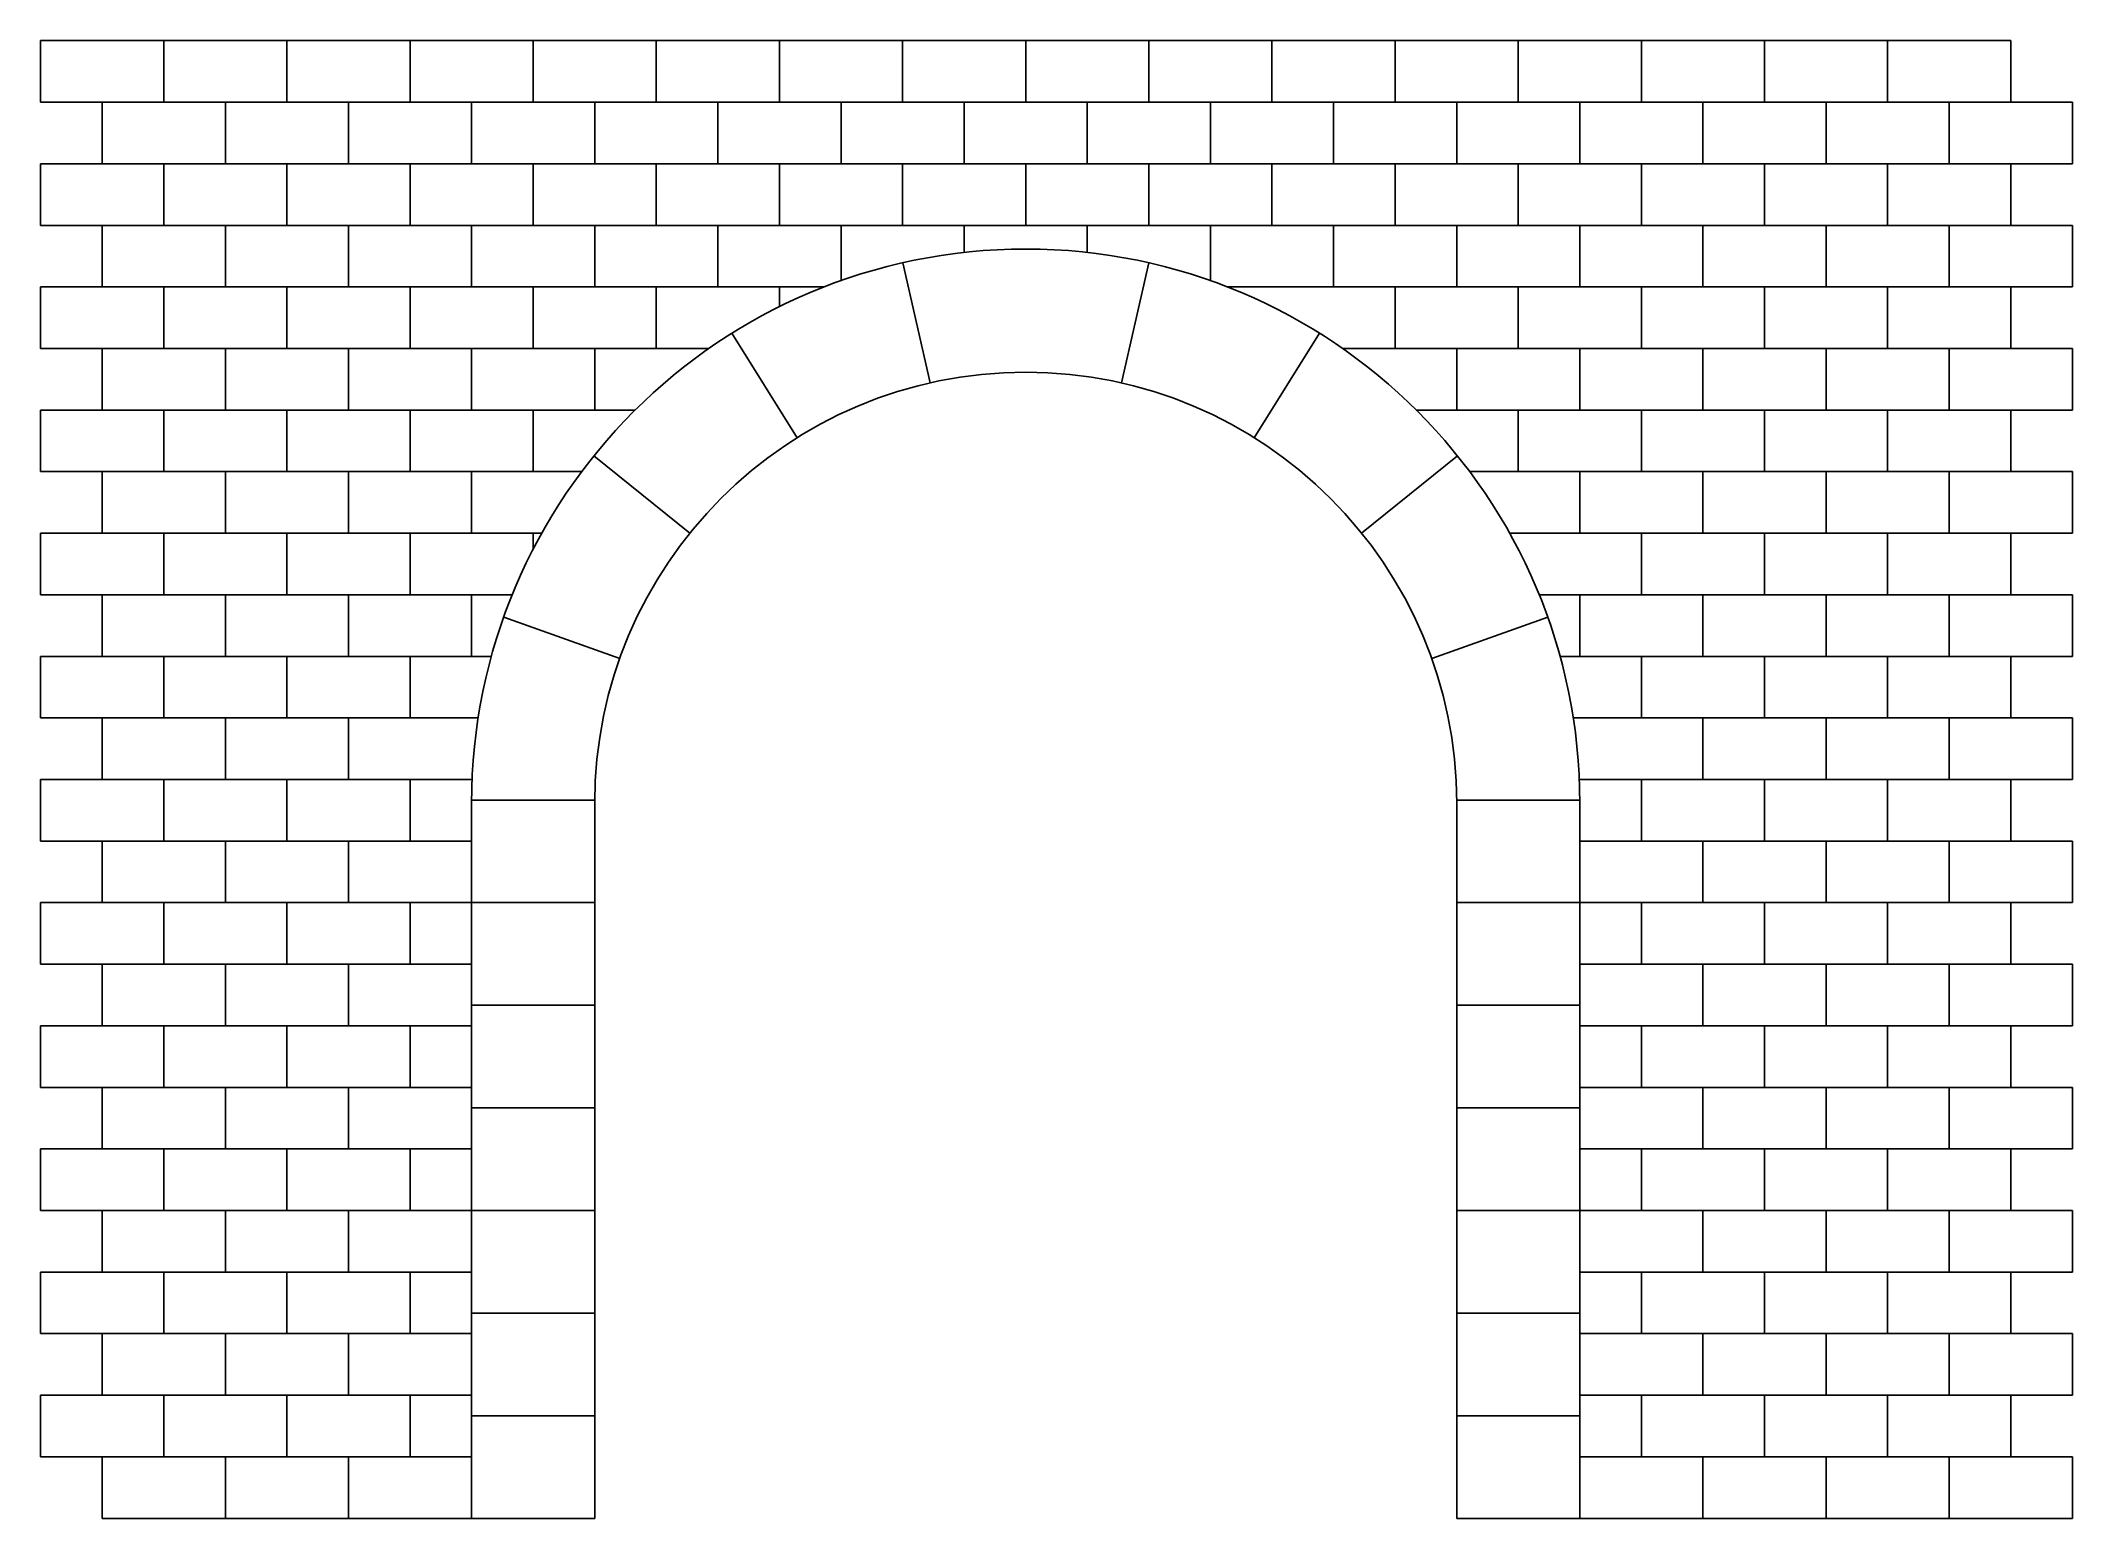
# Model space of a CAD drawing. Header units: inches. Extents: x 32.94 to 42.84, y 10.33 to 17.53.
import ezdxf

# ---------------------------------------------------------------- set-up
doc = ezdxf.new("R2010")
doc.units = ezdxf.units.IN
doc.header["$MEASUREMENT"] = 0

msp = doc.modelspace()

# ---------------------------------------------------------------- linework, layer by layer
for p, q in [((33.5387, 17.5264), (32.9387, 17.5264)), ((32.9387, 17.5264), (32.9387, 17.2264)), ((34.1387, 17.5264), (33.5387, 17.5264)), ((33.5387, 17.5264), (33.5387, 17.2264)), ((34.1387, 17.5264), (34.1387, 17.2264)), ((34.7387, 17.5264), (34.1387, 17.5264)), ((35.3387, 17.5264), (34.7387, 17.5264)), ((34.7387, 17.5264), (34.7387, 17.2264)), ((35.3387, 17.5264), (35.3387, 17.2264)), ((35.9387, 17.5264), (35.3387, 17.5264)), ((35.9387, 17.5264), (35.9387, 17.2264)), ((36.5387, 17.5264), (35.9387, 17.5264)), ((36.5387, 17.5264), (36.5387, 17.2264)), ((37.1387, 17.5264), (36.5387, 17.5264)), ((37.1387, 17.5264), (37.1387, 17.2264)), ((37.7387, 17.5264), (37.1387, 17.5264)), ((37.7387, 17.5264), (37.7387, 17.2264)), ((38.3387, 17.5264), (37.7387, 17.5264)), ((38.3387, 17.5264), (38.3387, 17.2264)), ((38.9387, 17.5264), (38.3387, 17.5264)), ((38.9387, 17.5264), (38.9387, 17.2264)), ((39.5387, 17.5264), (38.9387, 17.5264)), ((39.5387, 17.5264), (39.5387, 17.2264)), ((40.1387, 17.5264), (39.5387, 17.5264)), ((40.1387, 17.5264), (40.1387, 17.2264)), ((40.7387, 17.5264), (40.1387, 17.5264)), ((40.7387, 17.5264), (40.7387, 17.2264)), ((41.3387, 17.5264), (40.7387, 17.5264)), ((41.3387, 17.5264), (41.3387, 17.2264)), ((41.9387, 17.5264), (41.3387, 17.5264)), ((41.9387, 17.5264), (41.9387, 17.2264)), ((42.5387, 17.5264), (41.9387, 17.5264)), ((42.5387, 17.5264), (42.5387, 17.2264)), ((33.5387, 17.2264), (32.9387, 17.2264)), ((33.8387, 17.2264), (33.2387, 17.2264)), ((33.2387, 17.2264), (33.2387, 16.9264)), ((34.1387, 17.2264), (33.5387, 17.2264)), ((34.4387, 17.2264), (33.8387, 17.2264)), ((33.8387, 17.2264), (33.8387, 16.9264)), ((34.4387, 17.2264), (34.4387, 16.9264)), ((34.7387, 17.2264), (34.4387, 17.2264)), ((35.3387, 17.2264), (34.7387, 17.2264)), ((35.0387, 16.9264), (35.0387, 17.2264)), ((35.9387, 17.2264), (35.3387, 17.2264)), ((35.6387, 16.9264), (35.6387, 17.2264)), ((36.5387, 17.2264), (35.9387, 17.2264)), ((36.2387, 17.2264), (36.2387, 16.9264)), ((37.1387, 17.2264), (36.5387, 17.2264)), ((36.8387, 17.2264), (36.8387, 16.9264)), ((37.7387, 17.2264), (37.1387, 17.2264)), ((37.4387, 17.2264), (37.4387, 16.9264)), ((38.3387, 17.2264), (37.7387, 17.2264)), ((38.0387, 17.2264), (38.0387, 16.9264)), ((38.9387, 17.2264), (38.3387, 17.2264)), ((38.6387, 17.2264), (38.6387, 16.9264)), ((39.5387, 17.2264), (38.9387, 17.2264)), ((39.2387, 17.2264), (39.2387, 16.9264)), ((40.1387, 17.2264), (39.5387, 17.2264)), ((39.8387, 17.2264), (39.8387, 16.9264)), ((40.7387, 17.2264), (40.1387, 17.2264)), ((41.0387, 17.2264), (40.4387, 17.2264)), ((40.4387, 17.2264), (40.4387, 16.9264)), ((41.3387, 17.2264), (40.7387, 17.2264)), ((41.6387, 17.2264), (41.0387, 17.2264)), ((41.0387, 17.2264), (41.0387, 16.9264)), ((41.9387, 17.2264), (41.3387, 17.2264)), ((41.6387, 17.2264), (41.6387, 16.9264)), ((42.2387, 17.2264), (41.6387, 17.2264)), ((42.5387, 17.2264), (41.9387, 17.2264)), ((42.2387, 17.2264), (42.2387, 16.9264)), ((42.8387, 17.2264), (42.2387, 17.2264)), ((42.8387, 16.9264), (42.8387, 17.2264)), ((33.5387, 16.9264), (32.9387, 16.9264)), ((32.9387, 16.9264), (32.9387, 16.6264)), ((34.1387, 16.9264), (33.5387, 16.9264)), ((33.5387, 16.9264), (33.5387, 16.6264)), ((34.1387, 16.9264), (34.1387, 16.6264)), ((34.7387, 16.9264), (34.1387, 16.9264)), ((35.3387, 16.9264), (34.7387, 16.9264)), ((34.7387, 16.6264), (34.7387, 16.9264)), ((35.3387, 16.9264), (35.3387, 16.6264)), ((35.9387, 16.9264), (35.3387, 16.9264)), ((35.9387, 16.9264), (35.9387, 16.6264)), ((36.5387, 16.9264), (35.9387, 16.9264)), ((36.5387, 16.9264), (36.5387, 16.6264)), ((37.1387, 16.9264), (36.5387, 16.9264)), ((37.1387, 16.9264), (37.1387, 16.6264)), ((37.7387, 16.9264), (37.1387, 16.9264)), ((37.7387, 16.9264), (37.7387, 16.6264)), ((38.0387, 16.9264), (37.7387, 16.9264)), ((38.6387, 16.9264), (38.0387, 16.9264)), ((38.3387, 16.9264), (38.3387, 16.6264)), ((39.2387, 16.9264), (38.6387, 16.9264)), ((38.9387, 16.9264), (38.9387, 16.6264)), ((39.8387, 16.9264), (39.2387, 16.9264)), ((39.5387, 16.9264), (39.5387, 16.6264)), ((40.4387, 16.9264), (39.8387, 16.9264)), ((40.1387, 16.9264), (40.1387, 16.6264)), ((41.0387, 16.9264), (40.4387, 16.9264)), ((41.3387, 16.9264), (40.7387, 16.9264)), ((40.7387, 16.9264), (40.7387, 16.6264)), ((41.6387, 16.9264), (41.0387, 16.9264)), ((41.9387, 16.9264), (41.3387, 16.9264)), ((41.3387, 16.9264), (41.3387, 16.6264)), ((41.9387, 16.9264), (41.9387, 16.6264)), ((42.2387, 16.9264), (41.9387, 16.9264)), ((42.8387, 16.9264), (42.2387, 16.9264)), ((42.8387, 16.9264), (42.5387, 16.9264)), ((42.5387, 16.9264), (42.5387, 16.6264)), ((33.5387, 16.6264), (32.9387, 16.6264)), ((33.8387, 16.6264), (33.2387, 16.6264)), ((33.2387, 16.6264), (33.2387, 16.3264)), ((34.1387, 16.6264), (33.5387, 16.6264)), ((34.4387, 16.6264), (33.8387, 16.6264)), ((33.8387, 16.6264), (33.8387, 16.3264)), ((34.4387, 16.6264), (34.4387, 16.3264)), ((34.7387, 16.6264), (34.4387, 16.6264)), ((35.3387, 16.6264), (34.7387, 16.6264)), ((35.0387, 16.3264), (35.0387, 16.6264)), ((35.9387, 16.6264), (35.3387, 16.6264)), ((35.6387, 16.3264), (35.6387, 16.6264)), ((36.5387, 16.6264), (35.9387, 16.6264)), ((36.2387, 16.6264), (36.2387, 16.3264)), ((37.1387, 16.6264), (36.5387, 16.6264)), ((36.8387, 16.6264), (36.8387, 16.3566)), ((37.7387, 16.6264), (37.1387, 16.6264)), ((37.4387, 16.6264), (37.4387, 16.4943)), ((38.3387, 16.6264), (37.7387, 16.6264)), ((38.0387, 16.6264), (38.0387, 16.4943)), ((38.9387, 16.6264), (38.3387, 16.6264)), ((38.6387, 16.6264), (38.6387, 16.3566)), ((39.5387, 16.6264), (38.9387, 16.6264)), ((39.2387, 16.3264), (39.2387, 16.6264)), ((40.1387, 16.6264), (39.5387, 16.6264)), ((39.8387, 16.3264), (39.8387, 16.6264)), ((40.7387, 16.6264), (40.1387, 16.6264)), ((41.0387, 16.6264), (40.4387, 16.6264)), ((40.4387, 16.6264), (40.4387, 16.3264)), ((41.6387, 16.6264), (41.0387, 16.6264)), ((41.0387, 16.6264), (41.0387, 16.3264)), ((41.6387, 16.6264), (41.6387, 16.3264)), ((42.2387, 16.6264), (41.6387, 16.6264)), ((42.2387, 16.3264), (42.2387, 16.6264)), ((42.8387, 16.6264), (42.2387, 16.6264)), ((42.8387, 16.3264), (42.8387, 16.6264)), ((37.2724, 15.8586), (37.1392, 16.4437)), ((38.205, 15.8586), (38.3382, 16.4437)), ((33.5387, 16.3264), (32.9387, 16.3264)), ((32.9387, 16.3264), (32.9387, 16.0264)), ((34.1387, 16.3264), (33.5387, 16.3264)), ((33.5387, 16.3264), (33.5387, 16.0264)), ((34.1387, 16.3264), (34.1387, 16.0264)), ((34.7387, 16.3264), (34.1387, 16.3264)), ((35.3387, 16.3264), (34.7387, 16.3264)), ((34.7387, 16.0264), (34.7387, 16.3264)), ((35.3387, 16.3264), (35.3387, 16.0264)), ((35.9387, 16.3264), (35.3387, 16.3264)), ((35.9387, 16.3264), (35.9387, 16.0264)), ((36.5387, 16.3264), (35.9387, 16.3264)), ((36.5387, 16.3264), (36.5387, 16.2297)), ((36.7573, 16.3264), (36.5387, 16.3264)), ((39.2387, 16.3264), (38.7201, 16.3264)), ((39.8387, 16.3264), (39.2387, 16.3264)), ((39.5387, 16.3264), (39.5387, 16.0264)), ((40.4387, 16.3264), (39.8387, 16.3264)), ((40.1387, 16.3264), (40.1387, 16.0264)), ((41.0387, 16.3264), (40.4387, 16.3264)), ((41.3387, 16.3264), (40.7387, 16.3264)), ((40.7387, 16.3264), (40.7387, 16.0264)), ((41.6387, 16.3264), (41.0387, 16.3264)), ((41.9387, 16.3264), (41.3387, 16.3264)), ((41.3387, 16.3264), (41.3387, 16.0264)), ((41.9387, 16.3264), (41.9387, 16.0264)), ((42.2387, 16.3264), (41.9387, 16.3264)), ((42.8387, 16.3264), (42.2387, 16.3264)), ((42.8387, 16.3264), (42.5387, 16.3264)), ((42.5387, 16.3264), (42.5387, 16.0264)), ((36.6253, 15.5916), (36.3072, 16.1004)), ((38.8521, 15.5916), (39.1702, 16.1004)), ((33.5387, 16.0264), (32.9387, 16.0264)), ((33.8387, 16.0264), (33.2387, 16.0264)), ((33.2387, 16.0264), (33.2387, 15.7264)), ((34.1387, 16.0264), (33.5387, 16.0264)), ((34.4387, 16.0264), (33.8387, 16.0264)), ((33.8387, 16.0264), (33.8387, 15.7264)), ((34.4387, 16.0264), (34.4387, 15.7264)), ((34.7387, 16.0264), (34.4387, 16.0264)), ((35.3387, 16.0264), (34.7387, 16.0264)), ((35.0387, 15.7264), (35.0387, 16.0264)), ((35.9387, 16.0264), (35.3387, 16.0264)), ((35.6387, 16.0264), (35.6387, 15.7264)), ((36.1952, 16.0264), (35.9387, 16.0264)), ((39.8387, 16.0264), (39.2822, 16.0264)), ((40.4387, 16.0264), (39.8387, 16.0264)), ((39.8387, 15.7264), (39.8387, 16.0264)), ((41.0387, 16.0264), (40.4387, 16.0264)), ((40.4387, 16.0264), (40.4387, 15.7264)), ((41.6387, 16.0264), (41.0387, 16.0264)), ((41.0387, 16.0264), (41.0387, 15.7264)), ((41.6387, 16.0264), (41.6387, 15.7264)), ((42.2387, 16.0264), (41.6387, 16.0264)), ((42.2387, 15.7264), (42.2387, 16.0264)), ((42.8387, 16.0264), (42.2387, 16.0264)), ((42.8387, 15.7264), (42.8387, 16.0264)), ((33.5387, 15.7264), (32.9387, 15.7264)), ((32.9387, 15.7264), (32.9387, 15.4264)), ((34.1387, 15.7264), (33.5387, 15.7264)), ((33.5387, 15.7264), (33.5387, 15.4264)), ((34.1387, 15.7264), (34.1387, 15.4264)), ((34.7387, 15.7264), (34.1387, 15.7264)), ((35.3387, 15.7264), (34.7387, 15.7264)), ((34.7387, 15.4264), (34.7387, 15.7264)), ((35.3387, 15.7264), (35.3387, 15.4264)), ((35.8357, 15.7264), (35.3387, 15.7264)), ((39.8387, 15.7264), (39.6417, 15.7264)), ((40.4387, 15.7264), (39.8387, 15.7264)), ((40.1387, 15.7264), (40.1387, 15.4264)), ((41.0387, 15.7264), (40.4387, 15.7264)), ((41.3387, 15.7264), (40.7387, 15.7264)), ((40.7387, 15.7264), (40.7387, 15.4264)), ((41.6387, 15.7264), (41.0387, 15.7264)), ((41.9387, 15.7264), (41.3387, 15.7264)), ((41.3387, 15.7264), (41.3387, 15.4264)), ((41.9387, 15.7264), (41.9387, 15.4264)), ((42.2387, 15.7264), (41.9387, 15.7264)), ((42.8387, 15.7264), (42.2387, 15.7264)), ((42.8387, 15.7264), (42.5387, 15.7264)), ((42.5387, 15.7264), (42.5387, 15.4264)), ((36.102, 15.1268), (35.6343, 15.5027)), ((39.3754, 15.1268), (39.8431, 15.5027)), ((33.5387, 15.4264), (32.9387, 15.4264)), ((33.8387, 15.4264), (33.2387, 15.4264)), ((33.2387, 15.4264), (33.2387, 15.1264)), ((34.1387, 15.4264), (33.5387, 15.4264)), ((34.4387, 15.4264), (33.8387, 15.4264)), ((33.8387, 15.4264), (33.8387, 15.1264)), ((34.4387, 15.4264), (34.4387, 15.1264)), ((34.7387, 15.4264), (34.4387, 15.4264)), ((35.3387, 15.4264), (34.7387, 15.4264)), ((35.0387, 15.1264), (35.0387, 15.4264)), ((35.5752, 15.4264), (35.3387, 15.4264)), ((40.4387, 15.4264), (39.9022, 15.4264)), ((41.0387, 15.4264), (40.4387, 15.4264)), ((40.4387, 15.4264), (40.4387, 15.1264)), ((41.6387, 15.4264), (41.0387, 15.4264)), ((41.0387, 15.4264), (41.0387, 15.1264)), ((41.6387, 15.4264), (41.6387, 15.1264)), ((42.2387, 15.4264), (41.6387, 15.4264)), ((42.2387, 15.1264), (42.2387, 15.4264)), ((42.8387, 15.4264), (42.2387, 15.4264)), ((42.8387, 15.1264), (42.8387, 15.4264)), ((33.5387, 15.1264), (32.9387, 15.1264)), ((32.9387, 15.1264), (32.9387, 14.8264)), ((34.1387, 15.1264), (33.5387, 15.1264)), ((33.5387, 15.1264), (33.5387, 14.8264)), ((34.1387, 15.1264), (34.1387, 14.8264)), ((34.7387, 15.1264), (34.1387, 15.1264)), ((35.3387, 15.1264), (34.7387, 15.1264)), ((34.7387, 14.8264), (34.7387, 15.1264)), ((35.3387, 15.1264), (35.3387, 15.048)), ((35.3387, 15.1264), (35.3807, 15.1264)), ((40.4387, 15.1264), (40.0966, 15.1264)), ((41.0387, 15.1264), (40.4387, 15.1264)), ((41.3387, 15.1264), (40.7387, 15.1264)), ((40.7387, 15.1264), (40.7387, 14.8264)), ((41.6387, 15.1264), (41.0387, 15.1264)), ((41.9387, 15.1264), (41.3387, 15.1264)), ((41.3387, 15.1264), (41.3387, 14.8264)), ((41.9387, 15.1264), (41.9387, 14.8264)), ((42.2387, 15.1264), (41.9387, 15.1264)), ((42.8387, 15.1264), (42.2387, 15.1264)), ((42.8387, 15.1264), (42.5387, 15.1264)), ((42.5387, 15.1264), (42.5387, 14.8264)), ((33.5387, 14.8264), (32.9387, 14.8264)), ((33.8387, 14.8264), (33.2387, 14.8264)), ((33.2387, 14.8264), (33.2387, 14.5264)), ((34.1387, 14.8264), (33.5387, 14.8264)), ((34.4387, 14.8264), (33.8387, 14.8264)), ((33.8387, 14.8264), (33.8387, 14.5264)), ((34.4387, 14.8264), (34.4387, 14.5264)), ((34.4387, 14.8264), (35.0387, 14.8264)), ((35.2369, 14.8264), (34.7387, 14.8264)), ((35.0387, 14.8264), (35.0387, 14.5264)), ((40.4387, 14.8264), (40.2405, 14.8264)), ((41.0387, 14.8264), (40.4387, 14.8264)), ((40.4387, 14.8264), (40.4387, 14.5264)), ((41.6387, 14.8264), (41.0387, 14.8264)), ((41.0387, 14.8264), (41.0387, 14.5264)), ((41.6387, 14.8264), (41.6387, 14.5264)), ((42.2387, 14.8264), (41.6387, 14.8264)), ((42.2387, 14.5264), (42.2387, 14.8264)), ((42.8387, 14.8264), (42.2387, 14.8264)), ((42.8387, 14.5264), (42.8387, 14.8264)), ((35.7604, 14.5157), (35.1952, 14.7171)), ((39.7169, 14.5157), (40.2822, 14.7171)), ((33.5387, 14.5264), (32.9387, 14.5264)), ((32.9387, 14.5264), (32.9387, 14.2264)), ((34.1387, 14.5264), (33.5387, 14.5264)), ((33.5387, 14.5264), (33.5387, 14.2264)), ((34.1387, 14.5264), (34.1387, 14.2264)), ((34.7387, 14.5264), (34.1387, 14.5264)), ((34.7387, 14.5264), (34.7387, 14.2264)), ((35.0387, 14.5264), (34.7387, 14.5264)), ((35.0387, 14.5264), (35.1352, 14.5264)), ((40.4387, 14.5264), (40.3422, 14.5264)), ((41.0387, 14.5264), (40.4387, 14.5264)), ((41.3387, 14.5264), (40.7387, 14.5264)), ((40.7387, 14.5264), (40.7387, 14.2264)), ((41.6387, 14.5264), (41.0387, 14.5264)), ((41.9387, 14.5264), (41.3387, 14.5264)), ((41.3387, 14.5264), (41.3387, 14.2264)), ((41.9387, 14.5264), (41.9387, 14.2264)), ((42.5387, 14.5264), (41.9387, 14.5264)), ((42.8387, 14.5264), (42.2387, 14.5264)), ((42.5387, 14.2264), (42.5387, 14.5264)), ((42.8387, 14.5264), (42.5387, 14.5264)), ((33.5387, 14.2264), (32.9387, 14.2264)), ((33.8387, 14.2264), (33.2387, 14.2264)), ((33.2387, 14.2264), (33.2387, 13.9264)), ((34.1387, 14.2264), (33.5387, 14.2264)), ((34.4387, 14.2264), (33.8387, 14.2264)), ((33.8387, 14.2264), (33.8387, 13.9264)), ((35.0708, 14.2264), (34.4387, 14.2264)), ((34.4387, 14.2264), (34.4387, 13.9264)), ((40.4387, 14.2264), (40.4066, 14.2264)), ((41.0387, 14.2264), (40.4387, 14.2264)), ((41.6387, 14.2264), (41.0387, 14.2264)), ((41.0387, 14.2264), (41.0387, 13.9264)), ((41.6387, 14.2264), (41.6387, 13.9264)), ((42.2387, 14.2264), (41.6387, 14.2264)), ((42.5387, 14.2264), (41.9387, 14.2264)), ((42.2387, 14.2264), (42.2387, 13.9264)), ((42.5387, 14.2264), (42.2387, 14.2264)), ((42.8387, 14.2264), (42.2387, 14.2264)), ((42.5387, 14.2264), (42.2387, 14.2264)), ((42.8387, 13.9264), (42.8387, 14.2264)), ((33.5387, 13.9264), (32.9387, 13.9264)), ((32.9387, 13.9264), (32.9387, 13.6264)), ((34.1387, 13.9264), (33.5387, 13.9264)), ((33.5387, 13.9264), (33.5387, 13.6264)), ((34.1387, 13.9264), (34.1387, 13.6264)), ((34.7387, 13.9264), (34.1387, 13.9264)), ((34.7387, 13.9264), (34.7387, 13.6264)), ((35.0412, 13.9264), (34.7387, 13.9264)), ((41.0387, 13.9264), (40.4387, 13.9264)), ((41.3387, 13.9264), (40.7387, 13.9264)), ((40.7387, 13.9264), (40.7387, 13.6264)), ((41.6387, 13.9264), (41.0387, 13.9264)), ((41.9387, 13.9264), (41.3387, 13.9264)), ((41.3387, 13.9264), (41.3387, 13.6264)), ((42.5708, 13.9264), (41.9387, 13.9264)), ((41.9387, 13.9264), (41.9387, 13.6264)), ((42.5387, 13.9264), (41.9387, 13.9264)), ((42.8387, 13.9264), (42.2387, 13.9264)), ((42.8387, 13.9264), (42.5387, 13.9264)), ((42.5387, 13.6264), (42.5387, 13.9264)), ((35.6388, 13.8264), (35.0387, 13.8264)), ((35.0387, 13.8111), (35.0387, 10.3264)), ((35.6387, 13.8111), (35.6387, 10.3264)), ((39.8386, 13.8264), (40.4387, 13.8264)), ((39.8387, 13.8111), (39.8387, 10.3264)), ((40.4387, 13.8111), (40.4387, 10.3264)), ((33.5387, 13.6264), (32.9387, 13.6264)), ((33.8387, 13.6264), (33.2387, 13.6264)), ((33.2387, 13.6264), (33.2387, 13.3264)), ((34.1387, 13.6264), (33.5387, 13.6264)), ((34.4387, 13.6264), (33.8387, 13.6264)), ((33.8387, 13.6264), (33.8387, 13.3264)), ((35.0387, 13.6264), (34.4387, 13.6264)), ((34.4387, 13.6264), (34.4387, 13.3264)), ((41.0387, 13.6264), (40.4387, 13.6264)), ((40.4387, 13.6264), (40.4387, 13.3264)), ((41.6387, 13.6264), (41.0387, 13.6264)), ((41.0387, 13.6264), (41.0387, 13.3264)), ((41.6387, 13.6264), (41.6387, 13.3264)), ((42.2387, 13.6264), (41.6387, 13.6264)), ((42.5387, 13.6264), (41.9387, 13.6264)), ((42.2387, 13.6264), (42.2387, 13.3264)), ((42.5412, 13.6264), (42.2387, 13.6264)), ((42.8387, 13.6264), (42.2387, 13.6264)), ((42.5387, 13.6264), (42.2387, 13.6264)), ((42.8387, 13.3264), (42.8387, 13.6264)), ((33.5387, 13.3264), (32.9387, 13.3264)), ((32.9387, 13.3264), (32.9387, 13.0264)), ((34.1387, 13.3264), (33.5387, 13.3264)), ((33.5387, 13.3264), (33.5387, 13.0264)), ((34.1387, 13.3264), (34.1387, 13.0264)), ((34.7387, 13.3264), (34.1387, 13.3264)), ((34.7387, 13.3264), (34.7387, 13.0264)), ((35.0387, 13.3264), (34.7387, 13.3264)), ((35.6387, 13.3264), (35.0387, 13.3264)), ((39.8387, 13.3264), (40.4387, 13.3264)), ((41.0387, 13.3264), (40.4387, 13.3264)), ((41.3387, 13.3264), (40.7387, 13.3264)), ((40.7387, 13.3264), (40.7387, 13.0264)), ((41.6387, 13.3264), (41.0387, 13.3264)), ((41.9387, 13.3264), (41.3387, 13.3264)), ((41.3387, 13.3264), (41.3387, 13.0264)), ((42.5387, 13.3264), (41.9387, 13.3264)), ((41.9387, 13.3264), (41.9387, 13.0264)), ((42.8387, 13.3264), (42.2387, 13.3264)), ((42.5387, 13.0264), (42.5387, 13.3264)), ((42.8387, 13.3264), (42.5387, 13.3264)), ((33.5387, 13.0264), (32.9387, 13.0264)), ((33.8387, 13.0264), (33.2387, 13.0264)), ((33.2387, 13.0264), (33.2387, 12.7264)), ((34.1387, 13.0264), (33.5387, 13.0264)), ((34.4387, 13.0264), (33.8387, 13.0264)), ((33.8387, 13.0264), (33.8387, 12.7264)), ((35.0387, 13.0264), (34.4387, 13.0264)), ((34.4387, 13.0264), (34.4387, 12.7264)), ((41.0387, 13.0264), (40.4387, 13.0264)), ((40.4387, 13.0264), (40.4387, 12.7264)), ((41.6387, 13.0264), (41.0387, 13.0264)), ((41.0387, 13.0264), (41.0387, 12.7264)), ((41.6387, 13.0264), (41.6387, 12.7264)), ((42.2387, 13.0264), (41.6387, 13.0264)), ((42.2387, 13.0264), (42.2387, 12.7264)), ((42.5387, 13.0264), (42.2387, 13.0264)), ((42.8387, 13.0264), (42.2387, 13.0264)), ((42.8387, 12.7264), (42.8387, 13.0264)), ((35.6387, 12.8264), (35.0387, 12.8264)), ((39.8387, 12.8264), (40.4387, 12.8264)), ((33.5387, 12.7264), (32.9387, 12.7264)), ((32.9387, 12.7264), (32.9387, 12.4264)), ((34.1387, 12.7264), (33.5387, 12.7264)), ((33.5387, 12.7264), (33.5387, 12.4264)), ((34.1387, 12.7264), (34.1387, 12.4264)), ((34.7387, 12.7264), (34.1387, 12.7264)), ((34.7387, 12.7264), (34.7387, 12.4264)), ((35.0387, 12.7264), (34.7387, 12.7264)), ((41.0387, 12.7264), (40.4387, 12.7264)), ((41.3387, 12.7264), (40.7387, 12.7264)), ((40.7387, 12.7264), (40.7387, 12.4264)), ((41.6387, 12.7264), (41.0387, 12.7264)), ((41.9387, 12.7264), (41.3387, 12.7264)), ((41.3387, 12.7264), (41.3387, 12.4264)), ((42.5387, 12.7264), (41.9387, 12.7264)), ((41.9387, 12.7264), (41.9387, 12.4264)), ((42.8387, 12.7264), (42.2387, 12.7264)), ((42.5387, 12.4264), (42.5387, 12.7264)), ((42.8387, 12.7264), (42.5387, 12.7264)), ((33.5387, 12.4264), (32.9387, 12.4264)), ((33.8387, 12.4264), (33.2387, 12.4264)), ((33.2387, 12.4264), (33.2387, 12.1264)), ((34.1387, 12.4264), (33.5387, 12.4264)), ((34.4387, 12.4264), (33.8387, 12.4264)), ((33.8387, 12.4264), (33.8387, 12.1264)), ((35.0387, 12.4264), (34.4387, 12.4264)), ((34.4387, 12.4264), (34.4387, 12.1264)), ((41.0387, 12.4264), (40.4387, 12.4264)), ((40.4387, 12.4264), (40.4387, 12.1264)), ((41.6387, 12.4264), (41.0387, 12.4264)), ((41.0387, 12.4264), (41.0387, 12.1264)), ((41.6387, 12.4264), (41.6387, 12.1264)), ((42.2387, 12.4264), (41.6387, 12.4264)), ((42.2387, 12.4264), (42.2387, 12.1264)), ((42.5387, 12.4264), (42.2387, 12.4264)), ((42.8387, 12.4264), (42.2387, 12.4264)), ((42.8387, 12.1264), (42.8387, 12.4264)), ((35.6387, 12.3264), (35.0387, 12.3264)), ((39.8387, 12.3264), (40.4387, 12.3264)), ((33.5387, 12.1264), (32.9387, 12.1264)), ((32.9387, 12.1264), (32.9387, 11.8264)), ((34.1387, 12.1264), (33.5387, 12.1264)), ((33.5387, 12.1264), (33.5387, 11.8264)), ((34.1387, 12.1264), (34.1387, 11.8264)), ((34.7387, 12.1264), (34.1387, 12.1264)), ((34.7387, 12.1264), (34.7387, 11.8264)), ((35.0387, 12.1264), (34.7387, 12.1264)), ((41.0387, 12.1264), (40.4387, 12.1264)), ((41.3387, 12.1264), (40.7387, 12.1264)), ((40.7387, 12.1264), (40.7387, 11.8264)), ((41.6387, 12.1264), (41.0387, 12.1264)), ((41.9387, 12.1264), (41.3387, 12.1264)), ((41.3387, 12.1264), (41.3387, 11.8264)), ((42.5387, 12.1264), (41.9387, 12.1264)), ((41.9387, 12.1264), (41.9387, 11.8264)), ((42.8387, 12.1264), (42.2387, 12.1264)), ((42.5387, 11.8264), (42.5387, 12.1264)), ((42.8387, 12.1264), (42.5387, 12.1264)), ((33.5387, 11.8264), (32.9387, 11.8264)), ((33.8387, 11.8264), (33.2387, 11.8264)), ((33.2387, 11.8264), (33.2387, 11.5264)), ((34.1387, 11.8264), (33.5387, 11.8264)), ((34.4387, 11.8264), (33.8387, 11.8264)), ((33.8387, 11.8264), (33.8387, 11.5264)), ((35.0387, 11.8264), (34.4387, 11.8264)), ((34.4387, 11.8264), (34.4387, 11.5264)), ((35.6387, 11.8264), (35.0387, 11.8264)), ((39.8387, 11.8264), (40.4387, 11.8264)), ((41.0387, 11.8264), (40.4387, 11.8264)), ((40.4387, 11.8264), (40.4387, 11.5264)), ((41.6387, 11.8264), (41.0387, 11.8264)), ((41.0387, 11.8264), (41.0387, 11.5264)), ((41.6387, 11.8264), (41.6387, 11.5264)), ((42.2387, 11.8264), (41.6387, 11.8264)), ((42.2387, 11.8264), (42.2387, 11.5264)), ((42.5387, 11.8264), (42.2387, 11.8264)), ((42.8387, 11.8264), (42.2387, 11.8264)), ((42.8387, 11.5264), (42.8387, 11.8264)), ((33.5387, 11.5264), (32.9387, 11.5264)), ((32.9387, 11.5264), (32.9387, 11.2264)), ((34.1387, 11.5264), (33.5387, 11.5264)), ((33.5387, 11.5264), (33.5387, 11.2264)), ((34.1387, 11.5264), (34.1387, 11.2264)), ((34.7387, 11.5264), (34.1387, 11.5264)), ((34.7387, 11.5264), (34.7387, 11.2264)), ((35.0387, 11.5264), (34.7387, 11.5264)), ((41.0387, 11.5264), (40.4387, 11.5264)), ((41.3387, 11.5264), (40.7387, 11.5264)), ((40.7387, 11.5264), (40.7387, 11.2264)), ((41.6387, 11.5264), (41.0387, 11.5264)), ((41.9387, 11.5264), (41.3387, 11.5264)), ((41.3387, 11.5264), (41.3387, 11.2264)), ((42.5387, 11.5264), (41.9387, 11.5264)), ((41.9387, 11.5264), (41.9387, 11.2264)), ((42.8387, 11.5264), (42.2387, 11.5264)), ((42.5387, 11.2264), (42.5387, 11.5264)), ((42.8387, 11.5264), (42.5387, 11.5264)), ((35.6387, 11.3264), (35.0387, 11.3264)), ((39.8387, 11.3264), (40.4387, 11.3264)), ((33.5387, 11.2264), (32.9387, 11.2264)), ((33.8387, 11.2264), (33.2387, 11.2264)), ((33.2387, 11.2264), (33.2387, 10.9264)), ((34.1387, 11.2264), (33.5387, 11.2264)), ((34.4387, 11.2264), (33.8387, 11.2264)), ((33.8387, 11.2264), (33.8387, 10.9264)), ((35.0387, 11.2264), (34.4387, 11.2264)), ((34.4387, 11.2264), (34.4387, 10.9264)), ((41.0387, 11.2264), (40.4387, 11.2264)), ((40.4387, 11.2264), (40.4387, 10.9264)), ((41.6387, 11.2264), (41.0387, 11.2264)), ((41.0387, 11.2264), (41.0387, 10.9264)), ((41.6387, 11.2264), (41.6387, 10.9264)), ((42.2387, 11.2264), (41.6387, 11.2264)), ((42.2387, 11.2264), (42.2387, 10.9264)), ((42.5387, 11.2264), (42.2387, 11.2264)), ((42.8387, 11.2264), (42.2387, 11.2264)), ((42.8387, 10.9264), (42.8387, 11.2264)), ((33.5387, 10.9264), (32.9387, 10.9264)), ((32.9387, 10.9264), (32.9387, 10.6264)), ((34.1387, 10.9264), (33.5387, 10.9264)), ((33.5387, 10.9264), (33.5387, 10.6264)), ((34.1387, 10.9264), (34.1387, 10.6264)), ((34.7387, 10.9264), (34.1387, 10.9264)), ((34.7387, 10.9264), (34.7387, 10.6264)), ((35.0387, 10.9264), (34.7387, 10.9264)), ((41.0387, 10.9264), (40.4387, 10.9264)), ((41.3387, 10.9264), (40.7387, 10.9264)), ((40.7387, 10.9264), (40.7387, 10.6264)), ((41.6387, 10.9264), (41.0387, 10.9264)), ((41.9387, 10.9264), (41.3387, 10.9264)), ((41.3387, 10.9264), (41.3387, 10.6264)), ((42.5387, 10.9264), (41.9387, 10.9264)), ((41.9387, 10.9264), (41.9387, 10.6264)), ((42.8387, 10.9264), (42.2387, 10.9264)), ((42.5387, 10.6264), (42.5387, 10.9264)), ((42.8387, 10.9264), (42.5387, 10.9264)), ((35.6387, 10.8264), (35.0387, 10.8264)), ((39.8387, 10.8264), (40.4387, 10.8264)), ((33.5387, 10.6264), (32.9387, 10.6264)), ((33.8387, 10.6264), (33.2387, 10.6264)), ((33.2387, 10.6264), (33.2387, 10.3264)), ((34.1387, 10.6264), (33.5387, 10.6264)), ((34.4387, 10.6264), (33.8387, 10.6264)), ((33.8387, 10.6264), (33.8387, 10.3264)), ((35.0387, 10.6264), (34.4387, 10.6264)), ((34.4387, 10.6264), (34.4387, 10.3264)), ((41.0387, 10.6264), (40.4387, 10.6264)), ((40.4387, 10.6264), (40.4387, 10.3264)), ((41.6387, 10.6264), (41.0387, 10.6264)), ((41.0387, 10.6264), (41.0387, 10.3264)), ((41.6387, 10.6264), (41.6387, 10.3264)), ((42.2387, 10.6264), (41.6387, 10.6264)), ((42.2387, 10.6264), (42.2387, 10.3264)), ((42.5387, 10.6264), (42.2387, 10.6264)), ((42.8387, 10.6264), (42.2387, 10.6264)), ((42.8387, 10.3264), (42.8387, 10.6264)), ((33.8387, 10.3264), (33.2387, 10.3264)), ((34.4387, 10.3264), (33.8387, 10.3264)), ((35.0387, 10.3264), (34.4387, 10.3264)), ((35.6387, 10.3264), (35.0387, 10.3264)), ((39.8387, 10.3264), (40.4387, 10.3264)), ((41.0387, 10.3264), (40.4387, 10.3264)), ((41.3387, 10.3264), (40.7387, 10.3264)), ((41.6387, 10.3264), (41.0387, 10.3264)), ((42.2387, 10.3264), (41.3387, 10.3264)), ((42.8387, 10.3264), (42.2387, 10.3264)), ((42.8387, 10.3264), (42.5387, 10.3264))]:
    msp.add_line(p, q)
for radius in [2.7, 2.1]:
    msp.add_arc((37.7387, 13.8111), radius, 360, 180)

doc.saveas('drawing.dxf')
